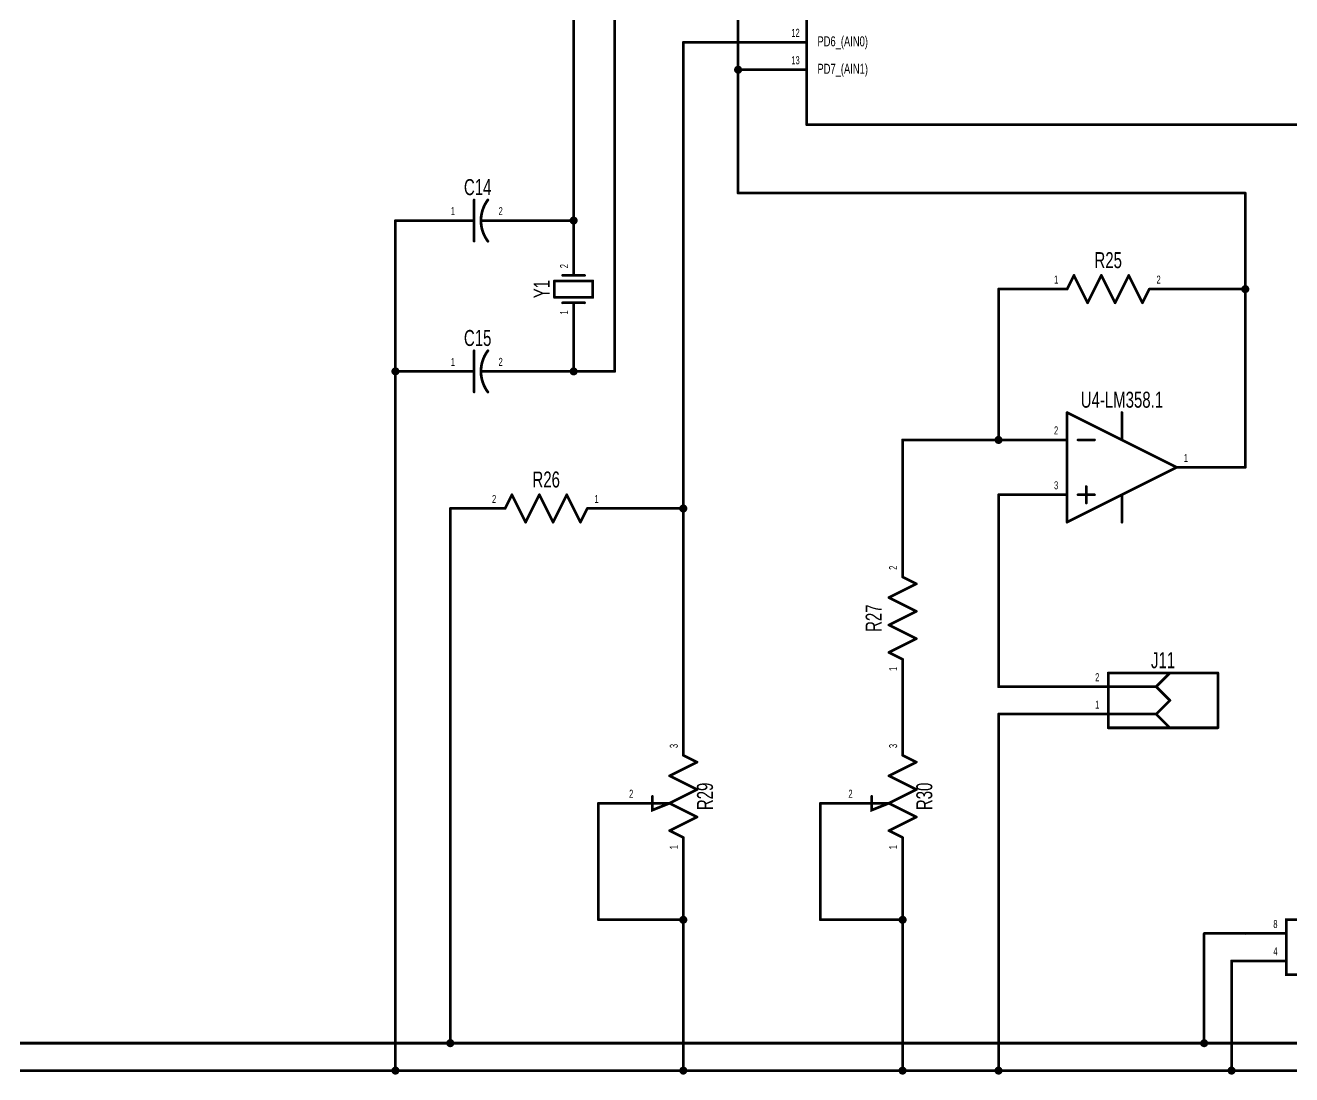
# Model space of a CAD drawing. Extents: x 0 to 20.5, y 0 to 10.6.
# Drawn here: x 8.4 to 13.019, y 0.434 to 4.261 of the extents above; entities that cross this region are included whole.
import ezdxf
from ezdxf.enums import TextEntityAlignment as Align

# ---------------------------------------------------------------- set-up
doc = ezdxf.new("R2010")
doc.units = 0
for name, color, linetype in [('Element', 253, 'CONTINUOUS'), ('Net', 50, 'CONTINUOUS'), ('Pin', 50, 'CONTINUOUS')]:
    doc.layers.add(name, color=color, linetype=linetype)

msp = doc.modelspace()

# ---------------------------------------------------------------- linework, layer by layer
at = {"layer": 'Element', "linetype": 'CONTINUOUS'}
for points, const_width in [([(11.25, 3.8991), (11.25, 5.8991)], 0.0098), ([(11.25, 3.8991), (13.05, 3.8991)], 0.0098), ([(10.037, 3.4741), (10.037, 3.6241)], 0.0098), ([(10.0872, 3.6243), (10.0825, 3.6177), (10.0783, 3.6108), (10.0745, 3.6037), (10.0713, 3.5963), (10.0685, 3.5887), (10.0661, 3.581), (10.0643, 3.5731), (10.063, 3.5652), (10.0623, 3.5571), (10.062, 3.5491), (10.0623, 3.541), (10.063, 3.533), (10.0643, 3.525), (10.0661, 3.5171), (10.0685, 3.5094), (10.0713, 3.5018), (10.0746, 3.4945), (10.0783, 3.4873), (10.0825, 3.4804), (10.0872, 3.4738)], 0.01), ([(10, 3.5491), (10.037, 3.5491)], 0.0098), ([(10.062, 3.5491), (10.1, 3.5491)], 0.0098), ([(10.33, 3.2691), (10.33, 3.3291)], 0.0098), ([(10.33, 3.3291), (10.47, 3.3291)], 0.0098), ([(10.36, 3.3491), (10.44, 3.3491)], 0.0098), ([(10.47, 3.3291), (10.47, 3.2691)], 0.0098), ([(12.2, 3.2991), (12.225, 3.3491)], 0.0098), ([(12.225, 3.3491), (12.275, 3.2491)], 0.0098), ([(12.275, 3.2491), (12.325, 3.3491)], 0.0098), ([(12.325, 3.3491), (12.375, 3.2491)], 0.0098), ([(12.375, 3.2491), (12.425, 3.3491)], 0.0098), ([(12.425, 3.3491), (12.475, 3.2491)], 0.0098), ([(12.475, 3.2491), (12.5, 3.2991)], 0.0098), ([(10.47, 3.2691), (10.33, 3.2691)], 0.0098), ([(10.36, 3.2491), (10.44, 3.2491)], 0.0098), ([(10.037, 2.9241), (10.037, 3.0741)], 0.0098), ([(10.0872, 3.0743), (10.0825, 3.0677), (10.0783, 3.0608), (10.0745, 3.0537), (10.0713, 3.0463), (10.0685, 3.0387), (10.0661, 3.031), (10.0643, 3.0231), (10.063, 3.0152), (10.0623, 3.0071), (10.062, 2.9991), (10.0623, 2.991), (10.063, 2.983), (10.0643, 2.975), (10.0661, 2.9671), (10.0685, 2.9594), (10.0713, 2.9518), (10.0746, 2.9445), (10.0783, 2.9373), (10.0825, 2.9304), (10.0872, 2.9238)], 0.01), ([(10, 2.9991), (10.037, 2.9991)], 0.0098), ([(10.062, 2.9991), (10.1, 2.9991)], 0.0098), ([(12.2, 2.8491), (12.6, 2.6491)], 0.0098), ([(12.2, 2.8491), (12.2, 2.4491)], 0.0098), ([(12.4, 2.8491), (12.4, 2.7491)], 0.0098), ([(12.24, 2.7491), (12.3, 2.7491)], 0.0098), ([(12.2, 2.4491), (12.6, 2.6491)], 0.0098), ([(10.175, 2.5491), (10.15, 2.4991)], 0.0098), ([(10.225, 2.4491), (10.175, 2.5491)], 0.0098), ([(10.275, 2.5491), (10.225, 2.4491)], 0.0098), ([(10.325, 2.4491), (10.275, 2.5491)], 0.0098), ([(10.375, 2.5491), (10.325, 2.4491)], 0.0098), ([(10.425, 2.4491), (10.375, 2.5491)], 0.0098), ([(12.24, 2.5491), (12.3, 2.5491)], 0.0098), ([(12.27, 2.5791), (12.27, 2.5191)], 0.0098), ([(12.4, 2.5491), (12.4, 2.4491)], 0.0098), ([(10.45, 2.4991), (10.425, 2.4491)], 0.0098), ([(11.55, 2.1741), (11.65, 2.2241)], 0.0098), ([(11.65, 2.2241), (11.6, 2.2491)], 0.0098), ([(11.65, 2.1241), (11.55, 2.1741)], 0.0098), ([(11.55, 2.0741), (11.65, 2.1241)], 0.0098), ([(11.65, 2.0241), (11.55, 2.0741)], 0.0098), ([(11.55, 1.9741), (11.65, 2.0241)], 0.0098), ([(11.6, 1.9491), (11.55, 1.9741)], 0.0098), ([(12.35, 1.6991), (12.35, 1.8991)], 0.0098), ([(12.35, 1.8991), (12.75, 1.8991)], 0.0098), ([(12.575, 1.8991), (12.525, 1.8491)], 0.0098), ([(12.75, 1.8991), (12.75, 1.6991)], 0.0098), ([(12.525, 1.8491), (12.35, 1.8491)], 0.0098), ([(12.525, 1.8491), (12.575, 1.7991)], 0.0098), ([(12.575, 1.7991), (12.525, 1.7491)], 0.0098), ([(12.525, 1.7491), (12.35, 1.7491)], 0.0098), ([(12.525, 1.7491), (12.575, 1.6991)], 0.0098), ([(12.75, 1.6991), (12.35, 1.6991)], 0.0098), ([(10.75, 1.5241), (10.85, 1.5741)], 0.0098), ([(10.85, 1.5741), (10.8, 1.5991)], 0.0098), ([(11.55, 1.5241), (11.65, 1.5741)], 0.0098), ([(11.65, 1.5741), (11.6, 1.5991)], 0.0098), ([(10.85, 1.4741), (10.75, 1.5241)], 0.0098), ([(11.65, 1.4741), (11.55, 1.5241)], 0.0098), ([(10.75, 1.4241), (10.85, 1.4741)], 0.0098), ([(11.55, 1.4241), (11.65, 1.4741)], 0.0098), ([(10.75, 1.4241), (10.6875, 1.3991), (10.6875, 1.4491)], 0.0098), ([(11.55, 1.4241), (11.4875, 1.3991), (11.4875, 1.4491)], 0.0098), ([(10.65, 1.4241), (10.75, 1.4241)], 0.0098), ([(10.85, 1.3741), (10.75, 1.4241)], 0.0098), ([(11.45, 1.4241), (11.55, 1.4241)], 0.0098), ([(11.65, 1.3741), (11.55, 1.4241)], 0.0098), ([(10.75, 1.3241), (10.85, 1.3741)], 0.0098), ([(11.55, 1.3241), (11.65, 1.3741)], 0.0098), ([(10.8, 1.2991), (10.75, 1.3241)], 0.0098), ([(11.6, 1.2991), (11.55, 1.3241)], 0.0098), ([(13, 0.9991), (13.2887, 0.9991), (13.2887, 0.7991), (13, 0.7991), (13, 0.9991)], 0.0098)]:
    msp.add_lwpolyline(points, dxfattribs=dict(at, const_width=const_width))
for points, const_width in [([(11.2475, 3.8991, 1), (11.2525, 3.8991, 1), (11.2475, 3.8991, 1)], 0.0049), ([(11.2475, 3.8991, 1), (11.2525, 3.8991, 1), (11.2475, 3.8991, 1)], 0.0049), ([(10.0345, 3.6241, 1), (10.0395, 3.6241, 1), (10.0345, 3.6241, 1)], 0.0049), ([(10.0847, 3.6243, 1), (10.0897, 3.6243, 1), (10.0847, 3.6243, 1)], 0.005), ([(9.9975, 3.5491, 1), (10.0025, 3.5491, 1), (9.9975, 3.5491, 1)], 0.0049), ([(10.0345, 3.5491, 1), (10.0395, 3.5491, 1), (10.0345, 3.5491, 1)], 0.0049), ([(10.0595, 3.5491, 1), (10.0645, 3.5491, 1), (10.0595, 3.5491, 1)], 0.0049), ([(10.0975, 3.5491, 1), (10.1025, 3.5491, 1), (10.0975, 3.5491, 1)], 0.0049), ([(10.0345, 3.4741, 1), (10.0395, 3.4741, 1), (10.0345, 3.4741, 1)], 0.0049), ([(10.0847, 3.4738, 1), (10.0897, 3.4738, 1), (10.0847, 3.4738, 1)], 0.005), ([(10.3275, 3.3291, 1), (10.3325, 3.3291, 1), (10.3275, 3.3291, 1)], 0.0049), ([(10.3275, 3.3291, 1), (10.3325, 3.3291, 1), (10.3275, 3.3291, 1)], 0.0049), ([(10.3575, 3.3491, 1), (10.3625, 3.3491, 1), (10.3575, 3.3491, 1)], 0.0049), ([(10.4375, 3.3491, 1), (10.4425, 3.3491, 1), (10.4375, 3.3491, 1)], 0.0049), ([(10.4675, 3.3291, 1), (10.4725, 3.3291, 1), (10.4675, 3.3291, 1)], 0.0049), ([(10.4675, 3.3291, 1), (10.4725, 3.3291, 1), (10.4675, 3.3291, 1)], 0.0049), ([(12.2225, 3.3491, 1), (12.2275, 3.3491, 1), (12.2225, 3.3491, 1)], 0.0049), ([(12.2225, 3.3491, 1), (12.2275, 3.3491, 1), (12.2225, 3.3491, 1)], 0.0049), ([(12.3225, 3.3491, 1), (12.3275, 3.3491, 1), (12.3225, 3.3491, 1)], 0.0049), ([(12.3225, 3.3491, 1), (12.3275, 3.3491, 1), (12.3225, 3.3491, 1)], 0.0049), ([(12.4225, 3.3491, 1), (12.4275, 3.3491, 1), (12.4225, 3.3491, 1)], 0.0049), ([(12.4225, 3.3491, 1), (12.4275, 3.3491, 1), (12.4225, 3.3491, 1)], 0.0049), ([(12.1975, 3.2991, 1), (12.2025, 3.2991, 1), (12.1975, 3.2991, 1)], 0.0049), ([(12.4975, 3.2991, 1), (12.5025, 3.2991, 1), (12.4975, 3.2991, 1)], 0.0049), ([(10.3275, 3.2691, 1), (10.3325, 3.2691, 1), (10.3275, 3.2691, 1)], 0.0049), ([(10.3275, 3.2691, 1), (10.3325, 3.2691, 1), (10.3275, 3.2691, 1)], 0.0049), ([(10.3575, 3.2491, 1), (10.3625, 3.2491, 1), (10.3575, 3.2491, 1)], 0.0049), ([(10.4375, 3.2491, 1), (10.4425, 3.2491, 1), (10.4375, 3.2491, 1)], 0.0049), ([(10.4675, 3.2691, 1), (10.4725, 3.2691, 1), (10.4675, 3.2691, 1)], 0.0049), ([(10.4675, 3.2691, 1), (10.4725, 3.2691, 1), (10.4675, 3.2691, 1)], 0.0049), ([(12.2725, 3.2491, 1), (12.2775, 3.2491, 1), (12.2725, 3.2491, 1)], 0.0049), ([(12.2725, 3.2491, 1), (12.2775, 3.2491, 1), (12.2725, 3.2491, 1)], 0.0049), ([(12.3725, 3.2491, 1), (12.3775, 3.2491, 1), (12.3725, 3.2491, 1)], 0.0049), ([(12.3725, 3.2491, 1), (12.3775, 3.2491, 1), (12.3725, 3.2491, 1)], 0.0049), ([(12.4725, 3.2491, 1), (12.4775, 3.2491, 1), (12.4725, 3.2491, 1)], 0.0049), ([(12.4725, 3.2491, 1), (12.4775, 3.2491, 1), (12.4725, 3.2491, 1)], 0.0049), ([(10.0345, 3.0741, 1), (10.0395, 3.0741, 1), (10.0345, 3.0741, 1)], 0.0049), ([(10.0847, 3.0743, 1), (10.0897, 3.0743, 1), (10.0847, 3.0743, 1)], 0.005), ([(9.9975, 2.9991, 1), (10.0025, 2.9991, 1), (9.9975, 2.9991, 1)], 0.0049), ([(10.0345, 2.9991, 1), (10.0395, 2.9991, 1), (10.0345, 2.9991, 1)], 0.0049), ([(10.0595, 2.9991, 1), (10.0645, 2.9991, 1), (10.0595, 2.9991, 1)], 0.0049), ([(10.0975, 2.9991, 1), (10.1025, 2.9991, 1), (10.0975, 2.9991, 1)], 0.0049), ([(10.0345, 2.9241, 1), (10.0395, 2.9241, 1), (10.0345, 2.9241, 1)], 0.0049), ([(10.0847, 2.9238, 1), (10.0897, 2.9238, 1), (10.0847, 2.9238, 1)], 0.005), ([(12.1975, 2.8491, 1), (12.2025, 2.8491, 1), (12.1975, 2.8491, 1)], 0.0049), ([(12.1975, 2.8491, 1), (12.2025, 2.8491, 1), (12.1975, 2.8491, 1)], 0.0049), ([(12.3975, 2.8491, 1), (12.4025, 2.8491, 1), (12.3975, 2.8491, 1)], 0.0049), ([(12.2375, 2.7491, 1), (12.2425, 2.7491, 1), (12.2375, 2.7491, 1)], 0.0049), ([(12.2975, 2.7491, 1), (12.3025, 2.7491, 1), (12.2975, 2.7491, 1)], 0.0049), ([(12.3975, 2.7491, 1), (12.4025, 2.7491, 1), (12.3975, 2.7491, 1)], 0.0049), ([(12.5975, 2.6491, 1), (12.6025, 2.6491, 1), (12.5975, 2.6491, 1)], 0.0049), ([(12.5975, 2.6491, 1), (12.6025, 2.6491, 1), (12.5975, 2.6491, 1)], 0.0049), ([(10.1725, 2.5491, 1), (10.1775, 2.5491, 1), (10.1725, 2.5491, 1)], 0.0049), ([(10.1725, 2.5491, 1), (10.1775, 2.5491, 1), (10.1725, 2.5491, 1)], 0.0049), ([(10.2725, 2.5491, 1), (10.2775, 2.5491, 1), (10.2725, 2.5491, 1)], 0.0049), ([(10.2725, 2.5491, 1), (10.2775, 2.5491, 1), (10.2725, 2.5491, 1)], 0.0049), ([(10.3725, 2.5491, 1), (10.3775, 2.5491, 1), (10.3725, 2.5491, 1)], 0.0049), ([(10.3725, 2.5491, 1), (10.3775, 2.5491, 1), (10.3725, 2.5491, 1)], 0.0049), ([(12.2375, 2.5491, 1), (12.2425, 2.5491, 1), (12.2375, 2.5491, 1)], 0.0049), ([(12.2675, 2.5791, 1), (12.2725, 2.5791, 1), (12.2675, 2.5791, 1)], 0.0049), ([(12.2975, 2.5491, 1), (12.3025, 2.5491, 1), (12.2975, 2.5491, 1)], 0.0049), ([(12.3975, 2.5491, 1), (12.4025, 2.5491, 1), (12.3975, 2.5491, 1)], 0.0049), ([(10.1475, 2.4991, 1), (10.1525, 2.4991, 1), (10.1475, 2.4991, 1)], 0.0049), ([(10.4475, 2.4991, 1), (10.4525, 2.4991, 1), (10.4475, 2.4991, 1)], 0.0049), ([(12.2675, 2.5191, 1), (12.2725, 2.5191, 1), (12.2675, 2.5191, 1)], 0.0049), ([(10.2225, 2.4491, 1), (10.2275, 2.4491, 1), (10.2225, 2.4491, 1)], 0.0049), ([(10.2225, 2.4491, 1), (10.2275, 2.4491, 1), (10.2225, 2.4491, 1)], 0.0049), ([(10.3225, 2.4491, 1), (10.3275, 2.4491, 1), (10.3225, 2.4491, 1)], 0.0049), ([(10.3225, 2.4491, 1), (10.3275, 2.4491, 1), (10.3225, 2.4491, 1)], 0.0049), ([(10.4225, 2.4491, 1), (10.4275, 2.4491, 1), (10.4225, 2.4491, 1)], 0.0049), ([(10.4225, 2.4491, 1), (10.4275, 2.4491, 1), (10.4225, 2.4491, 1)], 0.0049), ([(12.1975, 2.4491, 1), (12.2025, 2.4491, 1), (12.1975, 2.4491, 1)], 0.0049), ([(12.1975, 2.4491, 1), (12.2025, 2.4491, 1), (12.1975, 2.4491, 1)], 0.0049), ([(12.3975, 2.4491, 1), (12.4025, 2.4491, 1), (12.3975, 2.4491, 1)], 0.0049), ([(11.5975, 2.2491, 1), (11.6025, 2.2491, 1), (11.5975, 2.2491, 1)], 0.0049), ([(11.6475, 2.2241, 1), (11.6525, 2.2241, 1), (11.6475, 2.2241, 1)], 0.0049), ([(11.6475, 2.2241, 1), (11.6525, 2.2241, 1), (11.6475, 2.2241, 1)], 0.0049), ([(11.5475, 2.1741, 1), (11.5525, 2.1741, 1), (11.5475, 2.1741, 1)], 0.0049), ([(11.5475, 2.1741, 1), (11.5525, 2.1741, 1), (11.5475, 2.1741, 1)], 0.0049), ([(11.6475, 2.1241, 1), (11.6525, 2.1241, 1), (11.6475, 2.1241, 1)], 0.0049), ([(11.6475, 2.1241, 1), (11.6525, 2.1241, 1), (11.6475, 2.1241, 1)], 0.0049), ([(11.5475, 2.0741, 1), (11.5525, 2.0741, 1), (11.5475, 2.0741, 1)], 0.0049), ([(11.5475, 2.0741, 1), (11.5525, 2.0741, 1), (11.5475, 2.0741, 1)], 0.0049), ([(11.6475, 2.0241, 1), (11.6525, 2.0241, 1), (11.6475, 2.0241, 1)], 0.0049), ([(11.6475, 2.0241, 1), (11.6525, 2.0241, 1), (11.6475, 2.0241, 1)], 0.0049), ([(11.5475, 1.9741, 1), (11.5525, 1.9741, 1), (11.5475, 1.9741, 1)], 0.0049), ([(11.5475, 1.9741, 1), (11.5525, 1.9741, 1), (11.5475, 1.9741, 1)], 0.0049), ([(11.5975, 1.9491, 1), (11.6025, 1.9491, 1), (11.5975, 1.9491, 1)], 0.0049), ([(12.3475, 1.8991, 1), (12.3525, 1.8991, 1), (12.3475, 1.8991, 1)], 0.0049), ([(12.3475, 1.8991, 1), (12.3525, 1.8991, 1), (12.3475, 1.8991, 1)], 0.0049), ([(12.5725, 1.8991, 1), (12.5775, 1.8991, 1), (12.5725, 1.8991, 1)], 0.0049), ([(12.7475, 1.8991, 1), (12.7525, 1.8991, 1), (12.7475, 1.8991, 1)], 0.0049), ([(12.7475, 1.8991, 1), (12.7525, 1.8991, 1), (12.7475, 1.8991, 1)], 0.0049), ([(12.3475, 1.8491, 1), (12.3525, 1.8491, 1), (12.3475, 1.8491, 1)], 0.0049), ([(12.5225, 1.8491, 1), (12.5275, 1.8491, 1), (12.5225, 1.8491, 1)], 0.0049), ([(12.5225, 1.8491, 1), (12.5275, 1.8491, 1), (12.5225, 1.8491, 1)], 0.0049), ([(12.5225, 1.8491, 1), (12.5275, 1.8491, 1), (12.5225, 1.8491, 1)], 0.0049), ([(12.5725, 1.7991, 1), (12.5775, 1.7991, 1), (12.5725, 1.7991, 1)], 0.0049), ([(12.5725, 1.7991, 1), (12.5775, 1.7991, 1), (12.5725, 1.7991, 1)], 0.0049), ([(12.3475, 1.7491, 1), (12.3525, 1.7491, 1), (12.3475, 1.7491, 1)], 0.0049), ([(12.5225, 1.7491, 1), (12.5275, 1.7491, 1), (12.5225, 1.7491, 1)], 0.0049), ([(12.5225, 1.7491, 1), (12.5275, 1.7491, 1), (12.5225, 1.7491, 1)], 0.0049), ([(12.5225, 1.7491, 1), (12.5275, 1.7491, 1), (12.5225, 1.7491, 1)], 0.0049), ([(12.3475, 1.6991, 1), (12.3525, 1.6991, 1), (12.3475, 1.6991, 1)], 0.0049), ([(12.3475, 1.6991, 1), (12.3525, 1.6991, 1), (12.3475, 1.6991, 1)], 0.0049), ([(12.5725, 1.6991, 1), (12.5775, 1.6991, 1), (12.5725, 1.6991, 1)], 0.0049), ([(12.7475, 1.6991, 1), (12.7525, 1.6991, 1), (12.7475, 1.6991, 1)], 0.0049), ([(12.7475, 1.6991, 1), (12.7525, 1.6991, 1), (12.7475, 1.6991, 1)], 0.0049), ([(10.7975, 1.5991, 1), (10.8025, 1.5991, 1), (10.7975, 1.5991, 1)], 0.0049), ([(10.8475, 1.5741, 1), (10.8525, 1.5741, 1), (10.8475, 1.5741, 1)], 0.0049), ([(10.8475, 1.5741, 1), (10.8525, 1.5741, 1), (10.8475, 1.5741, 1)], 0.0049), ([(11.5975, 1.5991, 1), (11.6025, 1.5991, 1), (11.5975, 1.5991, 1)], 0.0049), ([(11.6475, 1.5741, 1), (11.6525, 1.5741, 1), (11.6475, 1.5741, 1)], 0.0049), ([(11.6475, 1.5741, 1), (11.6525, 1.5741, 1), (11.6475, 1.5741, 1)], 0.0049), ([(10.7475, 1.5241, 1), (10.7525, 1.5241, 1), (10.7475, 1.5241, 1)], 0.0049), ([(10.7475, 1.5241, 1), (10.7525, 1.5241, 1), (10.7475, 1.5241, 1)], 0.0049), ([(11.5475, 1.5241, 1), (11.5525, 1.5241, 1), (11.5475, 1.5241, 1)], 0.0049), ([(11.5475, 1.5241, 1), (11.5525, 1.5241, 1), (11.5475, 1.5241, 1)], 0.0049), ([(10.8475, 1.4741, 1), (10.8525, 1.4741, 1), (10.8475, 1.4741, 1)], 0.0049), ([(10.8475, 1.4741, 1), (10.8525, 1.4741, 1), (10.8475, 1.4741, 1)], 0.0049), ([(11.6475, 1.4741, 1), (11.6525, 1.4741, 1), (11.6475, 1.4741, 1)], 0.0049), ([(11.6475, 1.4741, 1), (11.6525, 1.4741, 1), (11.6475, 1.4741, 1)], 0.0049), ([(10.685, 1.4491, 1), (10.69, 1.4491, 1), (10.685, 1.4491, 1)], 0.0049), ([(11.485, 1.4491, 1), (11.49, 1.4491, 1), (11.485, 1.4491, 1)], 0.0049), ([(10.6475, 1.4241, 1), (10.6525, 1.4241, 1), (10.6475, 1.4241, 1)], 0.0049), ([(10.7475, 1.4241, 1), (10.7525, 1.4241, 1), (10.7475, 1.4241, 1)], 0.0049), ([(10.7475, 1.4241, 1), (10.7525, 1.4241, 1), (10.7475, 1.4241, 1)], 0.0049), ([(10.7475, 1.4241, 1), (10.7525, 1.4241, 1), (10.7475, 1.4241, 1)], 0.0049), ([(10.7475, 1.4241, 1), (10.7525, 1.4241, 1), (10.7475, 1.4241, 1)], 0.0049), ([(11.4475, 1.4241, 1), (11.4525, 1.4241, 1), (11.4475, 1.4241, 1)], 0.0049), ([(11.5475, 1.4241, 1), (11.5525, 1.4241, 1), (11.5475, 1.4241, 1)], 0.0049), ([(11.5475, 1.4241, 1), (11.5525, 1.4241, 1), (11.5475, 1.4241, 1)], 0.0049), ([(11.5475, 1.4241, 1), (11.5525, 1.4241, 1), (11.5475, 1.4241, 1)], 0.0049), ([(11.5475, 1.4241, 1), (11.5525, 1.4241, 1), (11.5475, 1.4241, 1)], 0.0049), ([(10.8475, 1.3741, 1), (10.8525, 1.3741, 1), (10.8475, 1.3741, 1)], 0.0049), ([(10.8475, 1.3741, 1), (10.8525, 1.3741, 1), (10.8475, 1.3741, 1)], 0.0049), ([(11.6475, 1.3741, 1), (11.6525, 1.3741, 1), (11.6475, 1.3741, 1)], 0.0049), ([(11.6475, 1.3741, 1), (11.6525, 1.3741, 1), (11.6475, 1.3741, 1)], 0.0049), ([(10.7475, 1.3241, 1), (10.7525, 1.3241, 1), (10.7475, 1.3241, 1)], 0.0049), ([(10.7475, 1.3241, 1), (10.7525, 1.3241, 1), (10.7475, 1.3241, 1)], 0.0049), ([(10.7975, 1.2991, 1), (10.8025, 1.2991, 1), (10.7975, 1.2991, 1)], 0.0049), ([(11.5475, 1.3241, 1), (11.5525, 1.3241, 1), (11.5475, 1.3241, 1)], 0.0049), ([(11.5475, 1.3241, 1), (11.5525, 1.3241, 1), (11.5475, 1.3241, 1)], 0.0049), ([(11.5975, 1.2991, 1), (11.6025, 1.2991, 1), (11.5975, 1.2991, 1)], 0.0049)]:
    msp.add_lwpolyline(points, format="xyb", dxfattribs=dict(at, const_width=const_width))
at = {"layer": 'Net', "linetype": 'CONTINUOUS', "const_width": 0.0098}
for points in [[(11, 4.0991), (11, 6.0491)], [(10.4, 3.4991), (10.4, 5.0991)], [(10.55, 2.9991), (10.55, 4.9991)], [(10.8, 2.4991), (10.8, 4.1991)], [(10.8, 4.1991), (11.1, 4.1991)], [(10.9902, 4.0991), (10.9906, 4.096), (10.992, 4.0933), (10.9942, 4.0911), (10.997, 4.0897), (11, 4.0892), (11.003, 4.0897), (11.0058, 4.0911), (11.008, 4.0933), (11.0094, 4.096), (11.0098, 4.0991), (11.0094, 4.1021), (11.008, 4.1048), (11.0058, 4.107), (11.003, 4.1084), (11, 4.1089), (10.997, 4.1084), (10.9942, 4.107), (10.992, 4.1048), (10.9906, 4.1021), (10.9902, 4.0991)], [(11, 3.6491), (11, 4.0991)], [(11, 4.0991), (11.1, 4.0991)], [(11, 4.0991), (11, 4.0991)], [(12.85, 3.6491), (11, 3.6491)], [(12.85, 3.2991), (12.85, 3.6491)], [(10.3902, 3.5491), (10.3906, 3.546), (10.392, 3.5433), (10.3942, 3.5411), (10.397, 3.5397), (10.4, 3.5392), (10.403, 3.5397), (10.4058, 3.5411), (10.408, 3.5433), (10.4094, 3.546), (10.4098, 3.5491), (10.4094, 3.5521), (10.408, 3.5548), (10.4058, 3.557), (10.403, 3.5584), (10.4, 3.5589), (10.397, 3.5584), (10.3942, 3.557), (10.392, 3.5548), (10.3906, 3.5521), (10.3902, 3.5491)], [(9.85, 3.5491), (9.75, 3.5491)], [(9.75, 3.5491), (9.75, 2.9991)], [(10.25, 3.5491), (10.4, 3.5491)], [(12.05, 3.2991), (11.95, 3.2991)], [(11.95, 3.2991), (11.95, 2.7491)], [(12.65, 3.2991), (12.85, 3.2991)], [(12.8402, 3.2991), (12.8406, 3.296), (12.842, 3.2933), (12.8442, 3.2911), (12.847, 3.2897), (12.85, 3.2892), (12.853, 3.2897), (12.8558, 3.2911), (12.858, 3.2933), (12.8594, 3.296), (12.8598, 3.2991), (12.8594, 3.3021), (12.858, 3.3048), (12.8558, 3.307), (12.853, 3.3084), (12.85, 3.3089), (12.847, 3.3084), (12.8442, 3.307), (12.842, 3.3048), (12.8406, 3.3021), (12.8402, 3.2991)], [(12.85, 3.2991), (12.85, 2.6491)], [(10.4, 3.0991), (10.4, 2.9991)], [(9.7402, 2.9991), (9.7406, 2.996), (9.742, 2.9933), (9.7442, 2.9911), (9.747, 2.9897), (9.75, 2.9892), (9.753, 2.9897), (9.7558, 2.9911), (9.758, 2.9933), (9.7594, 2.996), (9.7598, 2.9991), (9.7594, 3.0021), (9.758, 3.0048), (9.7558, 3.007), (9.753, 3.0084), (9.75, 3.0089), (9.747, 3.0084), (9.7442, 3.007), (9.742, 3.0048), (9.7406, 3.0021), (9.7402, 2.9991)], [(9.75, 2.9991), (9.85, 2.9991)], [(9.75, 2.9991), (9.75, 0.4491)], [(10.25, 2.9991), (10.4, 2.9991)], [(10.3902, 2.9991), (10.3906, 2.996), (10.392, 2.9933), (10.3942, 2.9911), (10.397, 2.9897), (10.4, 2.9892), (10.403, 2.9897), (10.4058, 2.9911), (10.408, 2.9933), (10.4094, 2.996), (10.4098, 2.9991), (10.4094, 3.0021), (10.408, 3.0048), (10.4058, 3.007), (10.403, 3.0084), (10.4, 3.0089), (10.397, 3.0084), (10.3942, 3.007), (10.392, 3.0048), (10.3906, 3.0021), (10.3902, 2.9991)], [(10.4, 2.9991), (10.55, 2.9991)], [(11.95, 2.7491), (11.6, 2.7491)], [(11.6, 2.7491), (11.6, 2.3991)], [(11.9402, 2.7491), (11.9406, 2.746), (11.942, 2.7433), (11.9442, 2.7411), (11.947, 2.7397), (11.95, 2.7392), (11.953, 2.7397), (11.9558, 2.7411), (11.958, 2.7433), (11.9594, 2.746), (11.9598, 2.7491), (11.9594, 2.7521), (11.958, 2.7548), (11.9558, 2.757), (11.953, 2.7584), (11.95, 2.7589), (11.947, 2.7584), (11.9442, 2.757), (11.942, 2.7548), (11.9406, 2.7521), (11.9402, 2.7491)], [(11.95, 2.7491), (12.05, 2.7491)], [(12.85, 2.6491), (12.75, 2.6491)], [(12.05, 2.5491), (11.95, 2.5491)], [(11.95, 2.5491), (11.95, 1.8491)], [(10, 2.4991), (9.95, 2.4991)], [(9.95, 2.4991), (9.95, 0.5491)], [(10.6, 2.4991), (10.8, 2.4991)], [(10.7902, 2.4991), (10.7906, 2.496), (10.792, 2.4933), (10.7942, 2.4911), (10.797, 2.4897), (10.8, 2.4892), (10.803, 2.4897), (10.8058, 2.4911), (10.808, 2.4933), (10.8094, 2.496), (10.8098, 2.4991), (10.8094, 2.5021), (10.808, 2.5048), (10.8058, 2.507), (10.803, 2.5084), (10.8, 2.5089), (10.797, 2.5084), (10.7942, 2.507), (10.792, 2.5048), (10.7906, 2.5021), (10.7902, 2.4991)], [(10.8, 1.7491), (10.8, 2.4991)], [(11.95, 1.8491), (12.2, 1.8491)], [(11.6, 1.7991), (11.6, 1.7491)], [(12.2, 1.7491), (11.95, 1.7491)], [(11.95, 1.7491), (11.95, 0.4491)], [(10.5, 1.4241), (10.4906, 1.4241)], [(10.4906, 1.4241), (10.4906, 0.9991)], [(11.3, 1.4241), (11.3, 0.9991)], [(10.8, 1.1491), (10.8, 0.4491)], [(11.6, 0.9991), (11.6, 1.1491)], [(10.4906, 0.9991), (10.8, 0.9991)], [(10.7902, 0.9991), (10.7906, 0.996), (10.792, 0.9933), (10.7942, 0.9911), (10.797, 0.9897), (10.8, 0.9892), (10.803, 0.9897), (10.8058, 0.9911), (10.808, 0.9933), (10.8094, 0.996), (10.8098, 0.9991), (10.8094, 1.0021), (10.808, 1.0048), (10.8058, 1.007), (10.803, 1.0084), (10.8, 1.0089), (10.797, 1.0084), (10.7942, 1.007), (10.792, 1.0048), (10.7906, 1.0021), (10.7902, 0.9991)], [(11.3, 0.9991), (11.6, 0.9991)], [(11.5902, 0.9991), (11.5906, 0.996), (11.592, 0.9933), (11.5942, 0.9911), (11.597, 0.9897), (11.6, 0.9892), (11.603, 0.9897), (11.6058, 0.9911), (11.608, 0.9933), (11.6094, 0.996), (11.6098, 0.9991), (11.6094, 1.0021), (11.608, 1.0048), (11.6058, 1.007), (11.603, 1.0084), (11.6, 1.0089), (11.597, 1.0084), (11.5942, 1.007), (11.592, 1.0048), (11.5906, 1.0021), (11.5902, 0.9991)], [(11.6, 0.9991), (11.6, 0.4491)], [(12.85, 0.9491), (12.7, 0.9491)], [(12.7, 0.9491), (12.7, 0.5491)], [(12.85, 0.8491), (12.8, 0.8491)], [(12.8, 0.8491), (12.8, 0.4491)], [(9.9402, 0.5491), (9.9406, 0.546), (9.942, 0.5433), (9.9442, 0.5411), (9.947, 0.5397), (9.95, 0.5392), (9.953, 0.5397), (9.9558, 0.5411), (9.958, 0.5433), (9.9594, 0.546), (9.9598, 0.5491), (9.9594, 0.5521), (9.958, 0.5548), (9.9558, 0.557), (9.953, 0.5584), (9.95, 0.5589), (9.947, 0.5584), (9.9442, 0.557), (9.942, 0.5548), (9.9406, 0.5521), (9.9402, 0.5491)], [(12.6902, 0.5491), (12.6906, 0.546), (12.692, 0.5433), (12.6942, 0.5411), (12.697, 0.5397), (12.7, 0.5392), (12.703, 0.5397), (12.7058, 0.5411), (12.708, 0.5433), (12.7094, 0.546), (12.7098, 0.5491), (12.7094, 0.5521), (12.708, 0.5548), (12.7058, 0.557), (12.703, 0.5584), (12.7, 0.5589), (12.697, 0.5584), (12.6942, 0.557), (12.692, 0.5548), (12.6906, 0.5521), (12.6902, 0.5491)], [(7.5, 0.5491), (20, 0.5491)], [(9.7402, 0.4491), (9.7406, 0.446), (9.742, 0.4433), (9.7442, 0.4411), (9.747, 0.4397), (9.75, 0.4392), (9.753, 0.4397), (9.7558, 0.4411), (9.758, 0.4433), (9.7594, 0.446), (9.7598, 0.4491), (9.7594, 0.4521), (9.758, 0.4548), (9.7558, 0.457), (9.753, 0.4584), (9.75, 0.4589), (9.747, 0.4584), (9.7442, 0.457), (9.742, 0.4548), (9.7406, 0.4521), (9.7402, 0.4491)], [(10.7902, 0.4491), (10.7906, 0.446), (10.792, 0.4433), (10.7942, 0.4411), (10.797, 0.4397), (10.8, 0.4392), (10.803, 0.4397), (10.8058, 0.4411), (10.808, 0.4433), (10.8094, 0.446), (10.8098, 0.4491), (10.8094, 0.4521), (10.808, 0.4548), (10.8058, 0.457), (10.803, 0.4584), (10.8, 0.4589), (10.797, 0.4584), (10.7942, 0.457), (10.792, 0.4548), (10.7906, 0.4521), (10.7902, 0.4491)], [(11.5902, 0.4491), (11.5906, 0.446), (11.592, 0.4433), (11.5942, 0.4411), (11.597, 0.4397), (11.6, 0.4392), (11.603, 0.4397), (11.6058, 0.4411), (11.608, 0.4433), (11.6094, 0.446), (11.6098, 0.4491), (11.6094, 0.4521), (11.608, 0.4548), (11.6058, 0.457), (11.603, 0.4584), (11.6, 0.4589), (11.597, 0.4584), (11.5942, 0.457), (11.592, 0.4548), (11.5906, 0.4521), (11.5902, 0.4491)], [(11.9402, 0.4491), (11.9406, 0.446), (11.942, 0.4433), (11.9442, 0.4411), (11.947, 0.4397), (11.95, 0.4392), (11.953, 0.4397), (11.9558, 0.4411), (11.958, 0.4433), (11.9594, 0.446), (11.9598, 0.4491), (11.9594, 0.4521), (11.958, 0.4548), (11.9558, 0.457), (11.953, 0.4584), (11.95, 0.4589), (11.947, 0.4584), (11.9442, 0.457), (11.942, 0.4548), (11.9406, 0.4521), (11.9402, 0.4491)], [(12.7902, 0.4491), (12.7906, 0.446), (12.792, 0.4433), (12.7942, 0.4411), (12.797, 0.4397), (12.8, 0.4392), (12.803, 0.4397), (12.8058, 0.4411), (12.808, 0.4433), (12.8094, 0.446), (12.8098, 0.4491), (12.8094, 0.4521), (12.808, 0.4548), (12.8058, 0.457), (12.803, 0.4584), (12.8, 0.4589), (12.797, 0.4584), (12.7942, 0.457), (12.792, 0.4548), (12.7906, 0.4521), (12.7902, 0.4491)], [(19.75, 0.4491), (7.05, 0.4491)]]:
    msp.add_lwpolyline(points, dxfattribs=at)
at = {"layer": 'Net', "linetype": 'CONTINUOUS', "const_width": 0.0049}
for points in [[(10.7975, 4.1991, 1), (10.8025, 4.1991, 1), (10.7975, 4.1991, 1)], [(10.7975, 4.1991, 1), (10.8025, 4.1991, 1), (10.7975, 4.1991, 1)], [(11.0975, 4.1991, 1), (11.1025, 4.1991, 1), (11.0975, 4.1991, 1)], [(10.9877, 4.0991, 1), (10.9926, 4.0991, 1), (10.9877, 4.0991, 1)], [(10.9975, 4.0991, 1), (11.0025, 4.0991, 1), (10.9975, 4.0991, 1)], [(10.9975, 4.0991, 1), (11.0025, 4.0991, 1), (10.9975, 4.0991, 1)], [(10.9975, 4.0991, 1), (11.0025, 4.0991, 1), (10.9975, 4.0991, 1)], [(10.9975, 4.0991, 1), (11.0025, 4.0991, 1), (10.9975, 4.0991, 1)], [(11.0975, 4.0991, 1), (11.1025, 4.0991, 1), (11.0975, 4.0991, 1)], [(10.9975, 3.6491, 1), (11.0025, 3.6491, 1), (10.9975, 3.6491, 1)], [(10.9975, 3.6491, 1), (11.0025, 3.6491, 1), (10.9975, 3.6491, 1)], [(12.8475, 3.6491, 1), (12.8525, 3.6491, 1), (12.8475, 3.6491, 1)], [(12.8475, 3.6491, 1), (12.8525, 3.6491, 1), (12.8475, 3.6491, 1)], [(9.7475, 3.5491, 1), (9.7525, 3.5491, 1), (9.7475, 3.5491, 1)], [(9.7475, 3.5491, 1), (9.7525, 3.5491, 1), (9.7475, 3.5491, 1)], [(9.8475, 3.5491, 1), (9.8525, 3.5491, 1), (9.8475, 3.5491, 1)], [(10.2475, 3.5491, 1), (10.2525, 3.5491, 1), (10.2475, 3.5491, 1)], [(10.3877, 3.5491, 1), (10.3926, 3.5491, 1), (10.3877, 3.5491, 1)], [(10.3975, 3.5491, 1), (10.4025, 3.5491, 1), (10.3975, 3.5491, 1)], [(10.3975, 3.4991, 1), (10.4025, 3.4991, 1), (10.3975, 3.4991, 1)], [(11.9475, 3.2991, 1), (11.9525, 3.2991, 1), (11.9475, 3.2991, 1)], [(11.9475, 3.2991, 1), (11.9525, 3.2991, 1), (11.9475, 3.2991, 1)], [(12.0475, 3.2991, 1), (12.0525, 3.2991, 1), (12.0475, 3.2991, 1)], [(12.6475, 3.2991, 1), (12.6525, 3.2991, 1), (12.6475, 3.2991, 1)], [(12.8377, 3.2991, 1), (12.8426, 3.2991, 1), (12.8377, 3.2991, 1)], [(12.8475, 3.2991, 1), (12.8525, 3.2991, 1), (12.8475, 3.2991, 1)], [(12.8475, 3.2991, 1), (12.8525, 3.2991, 1), (12.8475, 3.2991, 1)], [(12.8475, 3.2991, 1), (12.8525, 3.2991, 1), (12.8475, 3.2991, 1)], [(10.3975, 3.0991, 1), (10.4025, 3.0991, 1), (10.3975, 3.0991, 1)], [(9.7377, 2.9991, 1), (9.7426, 2.9991, 1), (9.7377, 2.9991, 1)], [(9.7475, 2.9991, 1), (9.7525, 2.9991, 1), (9.7475, 2.9991, 1)], [(9.7475, 2.9991, 1), (9.7525, 2.9991, 1), (9.7475, 2.9991, 1)], [(9.7475, 2.9991, 1), (9.7525, 2.9991, 1), (9.7475, 2.9991, 1)], [(9.8475, 2.9991, 1), (9.8525, 2.9991, 1), (9.8475, 2.9991, 1)], [(10.2475, 2.9991, 1), (10.2525, 2.9991, 1), (10.2475, 2.9991, 1)], [(10.3877, 2.9991, 1), (10.3926, 2.9991, 1), (10.3877, 2.9991, 1)], [(10.3975, 2.9991, 1), (10.4025, 2.9991, 1), (10.3975, 2.9991, 1)], [(10.3975, 2.9991, 1), (10.4025, 2.9991, 1), (10.3975, 2.9991, 1)], [(10.3975, 2.9991, 1), (10.4025, 2.9991, 1), (10.3975, 2.9991, 1)], [(10.5475, 2.9991, 1), (10.5525, 2.9991, 1), (10.5475, 2.9991, 1)], [(10.5475, 2.9991, 1), (10.5525, 2.9991, 1), (10.5475, 2.9991, 1)], [(11.5975, 2.7491, 1), (11.6025, 2.7491, 1), (11.5975, 2.7491, 1)], [(11.5975, 2.7491, 1), (11.6025, 2.7491, 1), (11.5975, 2.7491, 1)], [(11.9377, 2.7491, 1), (11.9426, 2.7491, 1), (11.9377, 2.7491, 1)], [(11.9475, 2.7491, 1), (11.9525, 2.7491, 1), (11.9475, 2.7491, 1)], [(11.9475, 2.7491, 1), (11.9525, 2.7491, 1), (11.9475, 2.7491, 1)], [(11.9475, 2.7491, 1), (11.9525, 2.7491, 1), (11.9475, 2.7491, 1)], [(12.0475, 2.7491, 1), (12.0525, 2.7491, 1), (12.0475, 2.7491, 1)], [(12.7475, 2.6491, 1), (12.7525, 2.6491, 1), (12.7475, 2.6491, 1)], [(12.8475, 2.6491, 1), (12.8525, 2.6491, 1), (12.8475, 2.6491, 1)], [(12.8475, 2.6491, 1), (12.8525, 2.6491, 1), (12.8475, 2.6491, 1)], [(11.9475, 2.5491, 1), (11.9525, 2.5491, 1), (11.9475, 2.5491, 1)], [(11.9475, 2.5491, 1), (11.9525, 2.5491, 1), (11.9475, 2.5491, 1)], [(12.0475, 2.5491, 1), (12.0525, 2.5491, 1), (12.0475, 2.5491, 1)], [(9.9475, 2.4991, 1), (9.9525, 2.4991, 1), (9.9475, 2.4991, 1)], [(9.9475, 2.4991, 1), (9.9525, 2.4991, 1), (9.9475, 2.4991, 1)], [(9.9975, 2.4991, 1), (10.0025, 2.4991, 1), (9.9975, 2.4991, 1)], [(10.5975, 2.4991, 1), (10.6025, 2.4991, 1), (10.5975, 2.4991, 1)], [(10.7877, 2.4991, 1), (10.7926, 2.4991, 1), (10.7877, 2.4991, 1)], [(10.7975, 2.4991, 1), (10.8025, 2.4991, 1), (10.7975, 2.4991, 1)], [(10.7975, 2.4991, 1), (10.8025, 2.4991, 1), (10.7975, 2.4991, 1)], [(10.7975, 2.4991, 1), (10.8025, 2.4991, 1), (10.7975, 2.4991, 1)], [(11.5975, 2.3991, 1), (11.6025, 2.3991, 1), (11.5975, 2.3991, 1)], [(11.9475, 1.8491, 1), (11.9525, 1.8491, 1), (11.9475, 1.8491, 1)], [(11.9475, 1.8491, 1), (11.9525, 1.8491, 1), (11.9475, 1.8491, 1)], [(12.1975, 1.8491, 1), (12.2025, 1.8491, 1), (12.1975, 1.8491, 1)], [(11.5975, 1.7991, 1), (11.6025, 1.7991, 1), (11.5975, 1.7991, 1)], [(10.7975, 1.7491, 1), (10.8025, 1.7491, 1), (10.7975, 1.7491, 1)], [(11.5975, 1.7491, 1), (11.6025, 1.7491, 1), (11.5975, 1.7491, 1)], [(11.9475, 1.7491, 1), (11.9525, 1.7491, 1), (11.9475, 1.7491, 1)], [(11.9475, 1.7491, 1), (11.9525, 1.7491, 1), (11.9475, 1.7491, 1)], [(12.1975, 1.7491, 1), (12.2025, 1.7491, 1), (12.1975, 1.7491, 1)], [(10.4881, 1.4241, 1), (10.493, 1.4241, 1), (10.4881, 1.4241, 1)], [(10.4881, 1.4241, 1), (10.493, 1.4241, 1), (10.4881, 1.4241, 1)], [(10.4975, 1.4241, 1), (10.5025, 1.4241, 1), (10.4975, 1.4241, 1)], [(11.2975, 1.4241, 1), (11.3025, 1.4241, 1), (11.2975, 1.4241, 1)], [(10.7975, 1.1491, 1), (10.8025, 1.1491, 1), (10.7975, 1.1491, 1)], [(11.5975, 1.1491, 1), (11.6025, 1.1491, 1), (11.5975, 1.1491, 1)], [(10.4881, 0.9991, 1), (10.493, 0.9991, 1), (10.4881, 0.9991, 1)], [(10.4881, 0.9991, 1), (10.493, 0.9991, 1), (10.4881, 0.9991, 1)], [(10.7877, 0.9991, 1), (10.7926, 0.9991, 1), (10.7877, 0.9991, 1)], [(10.7975, 0.9991, 1), (10.8025, 0.9991, 1), (10.7975, 0.9991, 1)], [(11.2975, 0.9991, 1), (11.3025, 0.9991, 1), (11.2975, 0.9991, 1)], [(11.2975, 0.9991, 1), (11.3025, 0.9991, 1), (11.2975, 0.9991, 1)], [(11.5877, 0.9991, 1), (11.5926, 0.9991, 1), (11.5877, 0.9991, 1)], [(11.5975, 0.9991, 1), (11.6025, 0.9991, 1), (11.5975, 0.9991, 1)], [(11.5975, 0.9991, 1), (11.6025, 0.9991, 1), (11.5975, 0.9991, 1)], [(11.5975, 0.9991, 1), (11.6025, 0.9991, 1), (11.5975, 0.9991, 1)], [(12.6975, 0.9491, 1), (12.7025, 0.9491, 1), (12.6975, 0.9491, 1)], [(12.6975, 0.9491, 1), (12.7025, 0.9491, 1), (12.6975, 0.9491, 1)], [(12.8475, 0.9491, 1), (12.8525, 0.9491, 1), (12.8475, 0.9491, 1)], [(12.7975, 0.8491, 1), (12.8025, 0.8491, 1), (12.7975, 0.8491, 1)], [(12.7975, 0.8491, 1), (12.8025, 0.8491, 1), (12.7975, 0.8491, 1)], [(12.8475, 0.8491, 1), (12.8525, 0.8491, 1), (12.8475, 0.8491, 1)], [(9.9377, 0.5491, 1), (9.9426, 0.5491, 1), (9.9377, 0.5491, 1)], [(9.9475, 0.5491, 1), (9.9525, 0.5491, 1), (9.9475, 0.5491, 1)], [(12.6877, 0.5491, 1), (12.6926, 0.5491, 1), (12.6877, 0.5491, 1)], [(12.6975, 0.5491, 1), (12.7025, 0.5491, 1), (12.6975, 0.5491, 1)], [(9.7377, 0.4491, 1), (9.7426, 0.4491, 1), (9.7377, 0.4491, 1)], [(9.7475, 0.4491, 1), (9.7525, 0.4491, 1), (9.7475, 0.4491, 1)], [(10.7877, 0.4491, 1), (10.7926, 0.4491, 1), (10.7877, 0.4491, 1)], [(10.7975, 0.4491, 1), (10.8025, 0.4491, 1), (10.7975, 0.4491, 1)], [(11.5877, 0.4491, 1), (11.5926, 0.4491, 1), (11.5877, 0.4491, 1)], [(11.5975, 0.4491, 1), (11.6025, 0.4491, 1), (11.5975, 0.4491, 1)], [(11.9377, 0.4491, 1), (11.9426, 0.4491, 1), (11.9377, 0.4491, 1)], [(11.9475, 0.4491, 1), (11.9525, 0.4491, 1), (11.9475, 0.4491, 1)], [(12.7877, 0.4491, 1), (12.7926, 0.4491, 1), (12.7877, 0.4491, 1)], [(12.7975, 0.4491, 1), (12.8025, 0.4491, 1), (12.7975, 0.4491, 1)]]:
    msp.add_lwpolyline(points, format="xyb", dxfattribs=at)
at = {"layer": 'Pin', "linetype": 'CONTINUOUS', "const_width": 0.0098}
for points in [[(11.25, 4.1991), (11.1, 4.1991)], [(11.25, 4.0991), (11.1, 4.0991)], [(10, 3.5491), (9.85, 3.5491)], [(10.1, 3.5491), (10.25, 3.5491)], [(10.4, 3.3491), (10.4, 3.4991)], [(12.2, 3.2991), (12.05, 3.2991)], [(12.5, 3.2991), (12.65, 3.2991)], [(10.4, 3.2491), (10.4, 3.0991)], [(10, 2.9991), (9.85, 2.9991)], [(10.1, 2.9991), (10.25, 2.9991)], [(12.2, 2.7491), (12.05, 2.7491)], [(12.6, 2.6491), (12.75, 2.6491)], [(12.2, 2.5491), (12.05, 2.5491)], [(10.15, 2.4991), (10, 2.4991)], [(10.45, 2.4991), (10.6, 2.4991)], [(11.6, 2.2491), (11.6, 2.3991)], [(11.6, 1.9491), (11.6, 1.7991)], [(12.35, 1.8491), (12.2, 1.8491)], [(10.8, 1.5991), (10.8, 1.7491)], [(11.6, 1.5991), (11.6, 1.7491)], [(12.35, 1.7491), (12.2, 1.7491)], [(10.65, 1.4241), (10.5, 1.4241)], [(11.45, 1.4241), (11.3, 1.4241)], [(10.8, 1.2991), (10.8, 1.1491)], [(11.6, 1.2991), (11.6, 1.1491)], [(13, 0.9491), (12.85, 0.9491)], [(13, 0.8491), (12.85, 0.8491)]]:
    msp.add_lwpolyline(points, dxfattribs=at)
at = {"layer": 'Pin', "linetype": 'CONTINUOUS', "const_width": 0.0049}
for points in [[(11.0975, 4.1991, 1), (11.1025, 4.1991, 1), (11.0975, 4.1991, 1)], [(11.2475, 4.1991, 1), (11.2525, 4.1991, 1), (11.2475, 4.1991, 1)], [(11.0975, 4.0991, 1), (11.1025, 4.0991, 1), (11.0975, 4.0991, 1)], [(11.2475, 4.0991, 1), (11.2525, 4.0991, 1), (11.2475, 4.0991, 1)], [(9.8475, 3.5491, 1), (9.8525, 3.5491, 1), (9.8475, 3.5491, 1)], [(9.9975, 3.5491, 1), (10.0025, 3.5491, 1), (9.9975, 3.5491, 1)], [(10.0975, 3.5491, 1), (10.1025, 3.5491, 1), (10.0975, 3.5491, 1)], [(10.2475, 3.5491, 1), (10.2525, 3.5491, 1), (10.2475, 3.5491, 1)], [(10.3975, 3.4991, 1), (10.4025, 3.4991, 1), (10.3975, 3.4991, 1)], [(10.3975, 3.3491, 1), (10.4025, 3.3491, 1), (10.3975, 3.3491, 1)], [(12.0475, 3.2991, 1), (12.0525, 3.2991, 1), (12.0475, 3.2991, 1)], [(12.1975, 3.2991, 1), (12.2025, 3.2991, 1), (12.1975, 3.2991, 1)], [(12.4975, 3.2991, 1), (12.5025, 3.2991, 1), (12.4975, 3.2991, 1)], [(12.6475, 3.2991, 1), (12.6525, 3.2991, 1), (12.6475, 3.2991, 1)], [(10.3975, 3.2491, 1), (10.4025, 3.2491, 1), (10.3975, 3.2491, 1)], [(10.3975, 3.0991, 1), (10.4025, 3.0991, 1), (10.3975, 3.0991, 1)], [(9.8475, 2.9991, 1), (9.8525, 2.9991, 1), (9.8475, 2.9991, 1)], [(9.9975, 2.9991, 1), (10.0025, 2.9991, 1), (9.9975, 2.9991, 1)], [(10.0975, 2.9991, 1), (10.1025, 2.9991, 1), (10.0975, 2.9991, 1)], [(10.2475, 2.9991, 1), (10.2525, 2.9991, 1), (10.2475, 2.9991, 1)], [(12.0475, 2.7491, 1), (12.0525, 2.7491, 1), (12.0475, 2.7491, 1)], [(12.1975, 2.7491, 1), (12.2025, 2.7491, 1), (12.1975, 2.7491, 1)], [(12.5975, 2.6491, 1), (12.6025, 2.6491, 1), (12.5975, 2.6491, 1)], [(12.7475, 2.6491, 1), (12.7525, 2.6491, 1), (12.7475, 2.6491, 1)], [(12.0475, 2.5491, 1), (12.0525, 2.5491, 1), (12.0475, 2.5491, 1)], [(12.1975, 2.5491, 1), (12.2025, 2.5491, 1), (12.1975, 2.5491, 1)], [(9.9975, 2.4991, 1), (10.0025, 2.4991, 1), (9.9975, 2.4991, 1)], [(10.1475, 2.4991, 1), (10.1525, 2.4991, 1), (10.1475, 2.4991, 1)], [(10.4475, 2.4991, 1), (10.4525, 2.4991, 1), (10.4475, 2.4991, 1)], [(10.5975, 2.4991, 1), (10.6025, 2.4991, 1), (10.5975, 2.4991, 1)], [(11.5975, 2.3991, 1), (11.6025, 2.3991, 1), (11.5975, 2.3991, 1)], [(11.5975, 2.2491, 1), (11.6025, 2.2491, 1), (11.5975, 2.2491, 1)], [(11.5975, 1.9491, 1), (11.6025, 1.9491, 1), (11.5975, 1.9491, 1)], [(12.1975, 1.8491, 1), (12.2025, 1.8491, 1), (12.1975, 1.8491, 1)], [(12.3475, 1.8491, 1), (12.3525, 1.8491, 1), (12.3475, 1.8491, 1)], [(11.5975, 1.7991, 1), (11.6025, 1.7991, 1), (11.5975, 1.7991, 1)], [(10.7975, 1.7491, 1), (10.8025, 1.7491, 1), (10.7975, 1.7491, 1)], [(11.5975, 1.7491, 1), (11.6025, 1.7491, 1), (11.5975, 1.7491, 1)], [(12.1975, 1.7491, 1), (12.2025, 1.7491, 1), (12.1975, 1.7491, 1)], [(12.3475, 1.7491, 1), (12.3525, 1.7491, 1), (12.3475, 1.7491, 1)], [(10.7975, 1.5991, 1), (10.8025, 1.5991, 1), (10.7975, 1.5991, 1)], [(11.5975, 1.5991, 1), (11.6025, 1.5991, 1), (11.5975, 1.5991, 1)], [(10.4975, 1.4241, 1), (10.5025, 1.4241, 1), (10.4975, 1.4241, 1)], [(10.6475, 1.4241, 1), (10.6525, 1.4241, 1), (10.6475, 1.4241, 1)], [(11.2975, 1.4241, 1), (11.3025, 1.4241, 1), (11.2975, 1.4241, 1)], [(11.4475, 1.4241, 1), (11.4525, 1.4241, 1), (11.4475, 1.4241, 1)], [(10.7975, 1.2991, 1), (10.8025, 1.2991, 1), (10.7975, 1.2991, 1)], [(11.5975, 1.2991, 1), (11.6025, 1.2991, 1), (11.5975, 1.2991, 1)], [(10.7975, 1.1491, 1), (10.8025, 1.1491, 1), (10.7975, 1.1491, 1)], [(11.5975, 1.1491, 1), (11.6025, 1.1491, 1), (11.5975, 1.1491, 1)], [(12.8475, 0.9491, 1), (12.8525, 0.9491, 1), (12.8475, 0.9491, 1)], [(12.9975, 0.9491, 1), (13.0025, 0.9491, 1), (12.9975, 0.9491, 1)], [(12.8475, 0.8491, 1), (12.8525, 0.8491, 1), (12.8475, 0.8491, 1)], [(12.9975, 0.8491, 1), (13.0025, 0.8491, 1), (12.9975, 0.8491, 1)]]:
    msp.add_lwpolyline(points, format="xyb", dxfattribs=at)

# ---------------------------------------------------------------- texts
at = {"layer": 'Element', "width": 0.7}
for s, p in [('C14', (10.05, 3.6243)), ('R25', (12.35, 3.3581)), ('C15', (10.05, 3.0743)), ('U4-LM358.1', (12.4, 2.8491)), ('R26', (10.3, 2.5581)), ('J11', (12.55, 1.8991))]:
    msp.add_text(s, height=0.0583, dxfattribs=at).set_placement(p, align=Align.BOTTOM_CENTER)
for s, p in [('Y1', (10.33, 3.2991)), ('R27', (11.5409, 2.0991))]:
    msp.add_text(s, height=0.0583, rotation=90, dxfattribs=at).set_placement(p, align=Align.BOTTOM_CENTER)
for s, p in [('R29', (10.85, 1.4491)), ('R30', (11.65, 1.4491))]:
    msp.add_text(s, height=0.0583, rotation=90, dxfattribs=at).set_placement(p, align=Align.TOP_CENTER)
at = {"layer": 'Pin', "width": 0.7}
for s, height, p in [('12', 0.0292, (11.1942, 4.2483)), ('PD6_(AIN0)', 0.0365, (11.2894, 4.2209)), ('13', 0.0292, (11.1942, 4.1483)), ('PD7_(AIN1)', 0.0365, (11.2894, 4.1209)), ('1', 0.0292, (9.9524, 3.5983)), ('2', 0.0292, (10.1262, 3.5983)), ('1', 0.0292, (12.1524, 3.3483)), ('2', 0.0292, (12.5262, 3.3483)), ('2', 0.0292, (10.1262, 3.0483)), ('1', 0.0292, (9.9524, 3.0483)), ('2', 0.0292, (12.1524, 2.7983)), ('1', 0.0292, (12.6262, 2.6983)), ('3', 0.0292, (12.1524, 2.5983)), ('2', 0.0292, (10.1024, 2.5483)), ('1', 0.0292, (10.4762, 2.5483)), ('2', 0.0292, (12.3024, 1.8983)), ('1', 0.0292, (12.3024, 1.7983)), ('2', 0.0292, (10.6024, 1.4733)), ('2', 0.0292, (11.4024, 1.4733)), ('8', 0.0292, (12.9524, 0.9983)), ('4', 0.0292, (12.9524, 0.8983))]:
    msp.add_text(s, height=height, dxfattribs=at).set_placement(p, align=Align.TOP_LEFT)
for s, p in [('2', (10.3508, 3.3753)), ('1', (10.3508, 3.2064)), ('2', (11.5508, 2.2753)), ('1', (11.5508, 1.9064)), ('3', (10.7508, 1.6253)), ('3', (11.5508, 1.6253)), ('1', (10.7508, 1.2564)), ('1', (11.5508, 1.2564))]:
    msp.add_text(s, height=0.0292, rotation=90, dxfattribs=at).set_placement(p, align=Align.TOP_LEFT)

doc.saveas('drawing.dxf')
